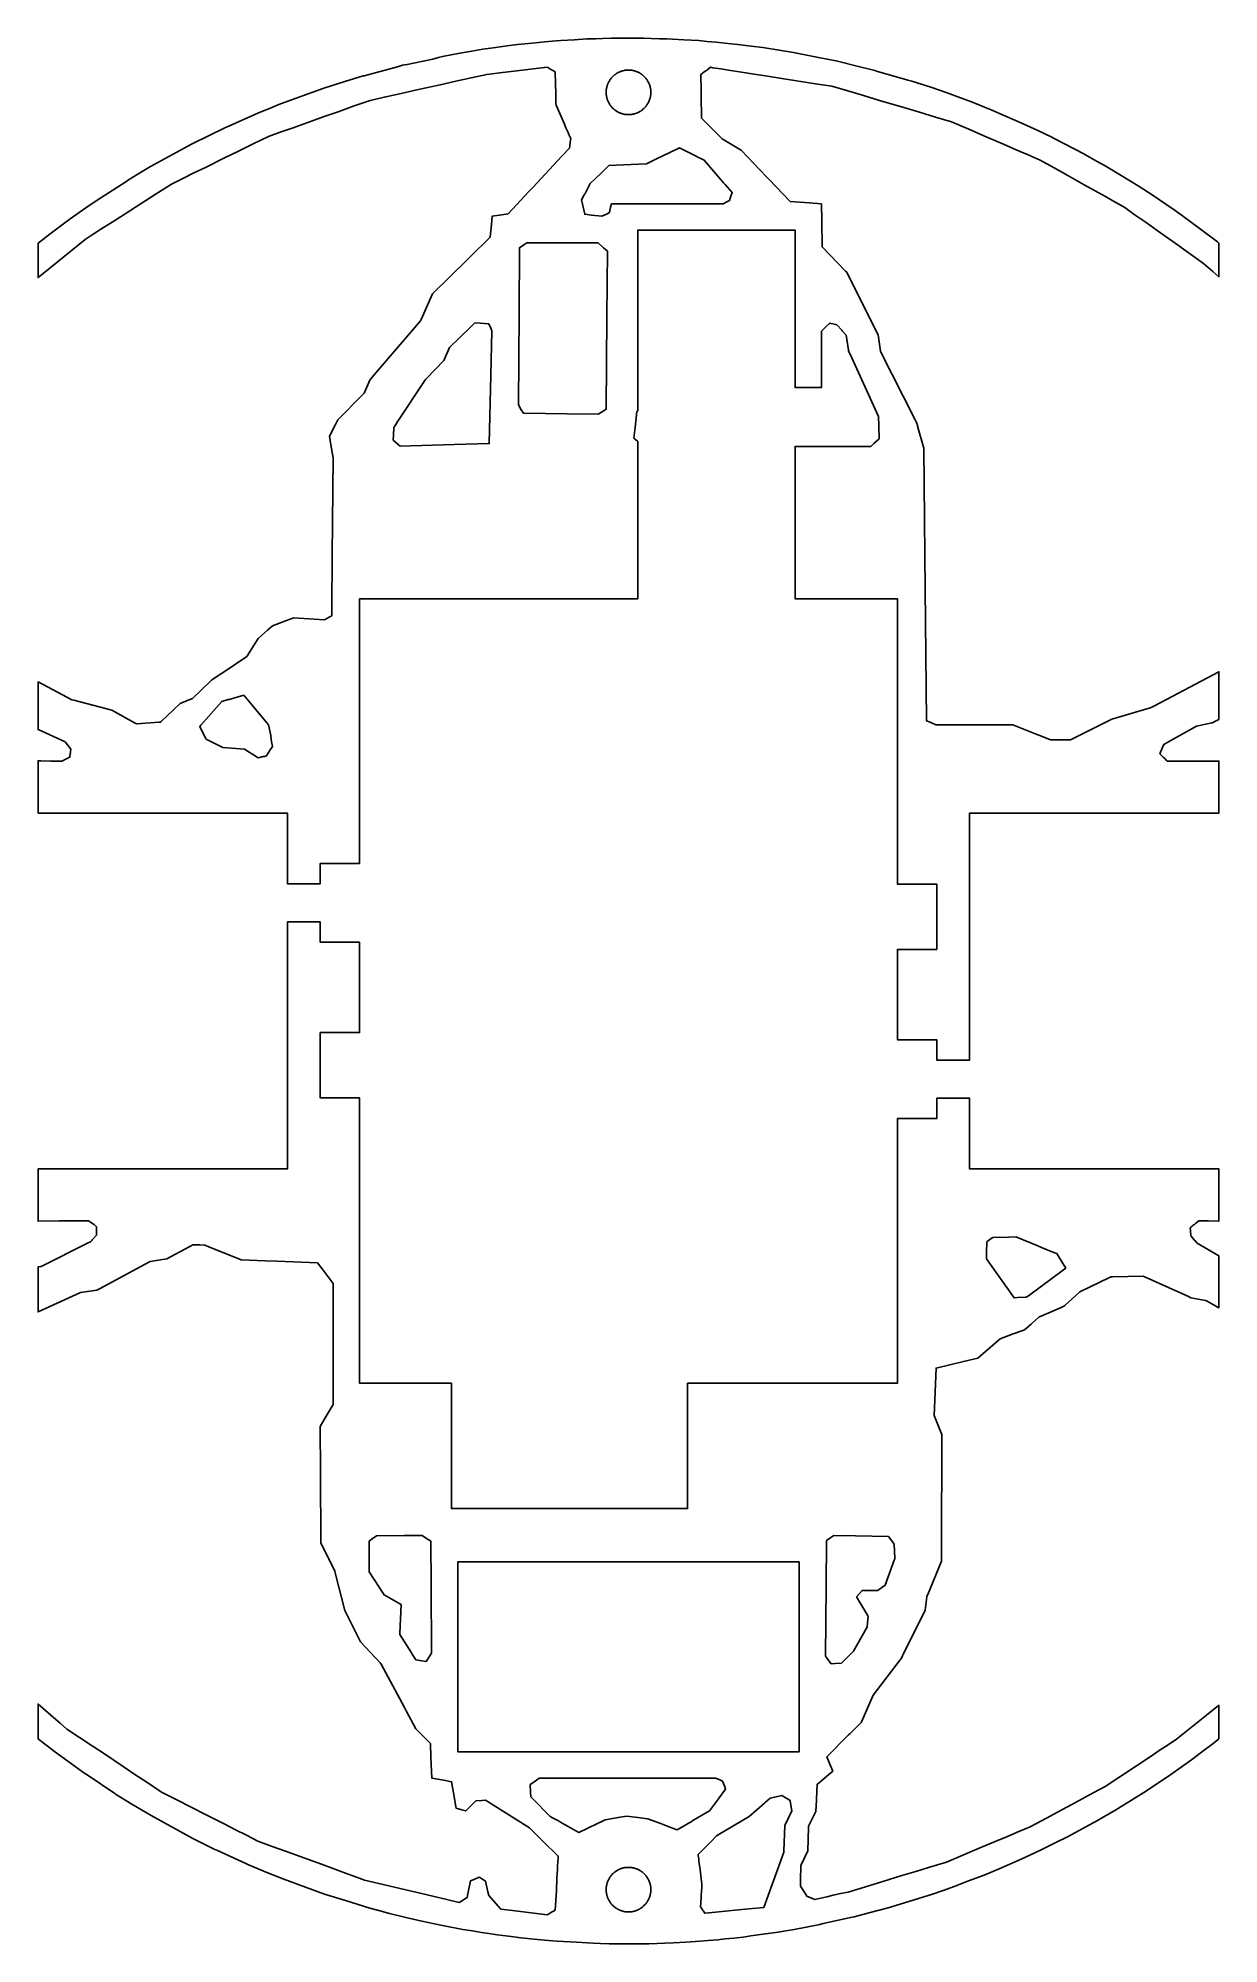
# Model space of a CAD drawing. Header units: millimetres. Extents: x -45 to 45, y -73 to 73.
import ezdxf

# ---------------------------------------------------------------- set-up
doc = ezdxf.new("R2010")
doc.units = ezdxf.units.MM
doc.layers.add('lower', color=7, linetype='Continuous')

msp = doc.modelspace()

# ---------------------------------------------------------------- linework, layer by layer
at = {"layer": 'lower'}
for points in [[(-44.07, 57.71), (-42.55, 58.87), (-41.37, 59.69), (-40.35, 60.39), (-40.22, 60.47), (-38.31, 61.69), (-38.1, 61.84), (-37.2, 62.38), (-36.43, 62.84), (-34.76, 63.75), (-33.32, 64.54), (-31.96, 65.21), (-30.78, 65.79), (-30.65, 65.84), (-28.47, 66.81), (-28.2, 66.94), (-27.37, 67.28), (-26.64, 67.57), (-25.05, 68.15), (-23.23, 68.82), (-21.63, 69.32), (-20.23, 69.76), (-20.16, 69.77), (-17.61, 70.45), (-17.22, 70.56), (-17.07, 70.59), (-16.86, 70.61), (-14.92, 71.04), (-14.49, 71.16), (-14.17, 71.24), (-13.38, 71.39), (-12.7, 71.52), (-11.95, 71.64), (-11.1, 71.78), (-10.49, 71.87), (-9.79, 71.97), (-9.08, 72.06), (-8.47, 72.14), (-7.35, 72.25), (-6.37, 72.36), (-5.81, 72.4), (-5.17, 72.45), (-4.11, 72.51), (-3.18, 72.57), (-2.52, 72.59), (-1.95, 72.61), (-1.3, 72.62), (-0.74, 72.63), (-0.08, 72.63), (0.49, 72.63), (1.15, 72.62), (1.72, 72.61), (2.36, 72.59), (2.91, 72.58), (4.23, 72.5), (5.37, 72.44), (5.98, 72.38), (6.69, 72.33), (7.57, 72.23), (8.34, 72.15), (9.36, 72.02), (10.25, 71.91), (11.49, 71.71), (12.57, 71.54), (14.36, 71.18), (15.92, 70.87), (17.44, 70.49), (18.77, 70.17), (18.9, 70.12), (21.29, 69.43), (21.6, 69.35), (22.41, 69.09), (23.11, 68.86), (24.28, 68.45), (25.3, 68.08), (25.95, 67.84), (26.52, 67.62), (27.13, 67.38), (27.65, 67.16), (28.68, 66.72), (29.86, 66.21), (31.14, 65.61), (32.26, 65.08), (32.39, 65), (33.93, 64.21), (34.08, 64.15), (34.6, 63.86), (35.2, 63.53), (35.72, 63.24), (36.32, 62.9), (37.68, 62.08), (38.86, 61.37), (39.98, 60.63), (40.96, 59.98), (41.59, 59.55), (42.13, 59.17), (43.6, 58.06), (44.89, 57.1), (45, 57.01), (45, 54.44), (44.54, 54.84), (43.83, 55.46), (42.65, 56.3), (41.48, 57.13), (40.3, 57.96), (39.45, 58.57), (38.63, 59.14), (37.82, 59.72), (36.91, 60.23), (36.35, 60.55), (35.79, 60.86), (34.74, 61.46), (33.49, 62.16), (32.44, 62.75), (31.39, 63.34), (30.47, 63.73), (29.56, 64.13), (28.59, 64.55), (27.27, 65.12), (25.95, 65.69), (24.63, 66.26), (23.4, 66.62), (22.19, 66.98), (20.98, 67.34), (19.14, 67.89), (17.92, 68.25), (16.71, 68.61), (15.49, 68.97), (14.25, 69.16), (11.7, 69.56), (10.6, 69.73), (9.58, 69.89), (8.61, 70.05), (7.63, 70.2), (7.04, 70.29), (6.44, 70.38), (6.26, 70.41), (6.04, 70.25), (5.9, 70.15), (5.78, 70.06), (5.65, 69.97), (5.58, 69.92), (5.51, 69.87), (5.53, 68.6), (5.54, 68.43), (5.54, 68.26), (5.54, 68.09), (5.55, 67.93), (5.55, 67.77), (5.55, 67.62), (5.55, 67.46), (5.56, 67.31), (5.56, 67.17), (5.56, 67.02), (5.57, 66.88), (5.57, 66.73), (5.57, 66.64), (5.57, 66.54), (6.64, 65.46), (6.68, 65.42), (7.04, 65.06), (7.14, 64.96), (8.53, 64.12), (8.6, 64.08), (10.52, 62.07), (10.7, 61.89), (12.33, 60.17), (13.77, 60.07), (14.7, 60), (14.73, 58.71), (14.77, 56.72), (16.54, 54.87), (16.64, 54.78), (16.66, 54.75), (18.91, 50.25), (19.02, 50.02), (19.22, 48.76), (19.23, 48.7), (21.83, 43.6), (21.96, 43.34), (22.02, 43.14), (22.04, 43.05), (22.51, 41.38), (22.59, 33.21), (22.71, 20.6), (22.99, 20.48), (23.43, 20.3), (27.41, 20.29), (27.69, 20.29), (29.3, 20.29), (31.2, 19.53), (31.34, 19.47), (32.16, 19.15), (32.76, 19.15), (33.69, 19.15), (34.25, 19.43), (34.4, 19.5), (36.83, 20.71), (39.69, 21.56), (39.84, 21.61), (40.09, 21.74), (45, 24.33), (45, 20.7), (44.6, 20.5), (44.51, 20.45), (44.45, 20.44), (43.3, 20.19), (41.28, 19.06), (41.16, 18.99), (40.8, 18.79), (40.68, 18.51), (40.5, 18.08), (40.53, 18.04), (40.54, 18.04), (40.55, 18.02), (40.58, 18), (40.62, 17.96), (40.68, 17.9), (40.76, 17.82), (40.87, 17.71), (41.06, 17.52), (43.29, 17.53), (45, 17.53), (45, 13.56), (37.3, 13.56), (26, 13.56), (26, 12.49), (26, 12.45), (26, 12.41), (26, 10.87), (26, 10.79), (26, 10.71), (26, 10.62), (26, 9.7), (26, 9.61), (26, 9.51), (26, 8.93), (26, 8.84), (26, 8.74), (26, 8.63), (26, 8.26), (26, 8.17), (26, 8.07), (26, 7.96), (26, 7.72), (26, 7.63), (26, 7.53), (26, 7.36), (26, 7.27), (26, 7.18), (26, 7.08), (26, 6.97), (26, 6.88), (26, 6.79), (26, 6.7), (26, 6.63), (26, 6.54), (26, 6.45), (26, 6.4), (26, 6.32), (26, 6.23), (26, 6.14), (26, 6.11), (26, 6.03), (26, 5.95), (26, 5.92), (26, 5.84), (26, 5.76), (26, 5.68), (26, 5.65), (26, 5.58), (26, 5.5), (26, 5.42), (26, 5.35), (26, 5.28), (26, 5.21), (26, 5.14), (26, 5.08), (26, 5.01), (26, 4.96), (26, 4.9), (26, 4.85), (26, 4.81), (26, 4.77), (26, 3.58), (26, -2.27), (26, -2.77), (26, -2.95), (26, -3.53), (26, -3.67), (26, -4.33), (26, -4.4), (26, -5.16), (26, -5.17), (26, -5.27), (25.69, -5.27), (23.5, -5.27), (23.5, -5.13), (23.5, -5.1), (23.5, -4.95), (23.5, -4.87), (23.5, -4.73), (23.5, -4.58), (23.5, -4.46), (23.5, -4.19), (23.5, -4.12), (23.5, -3.72), (23.2, -3.72), (20.5, -3.72), (20.5, -2.35), (20.5, -1.93), (20.5, -0.84), (20.5, -0.01), (20.5, 0.64), (20.5, 1.84), (20.5, 2.1), (20.5, 3.17), (22.74, 3.17), (23.5, 3.17), (23.5, 3.23), (23.5, 3.24), (23.5, 3.47), (23.5, 3.49), (23.5, 3.68), (23.5, 3.71), (23.5, 3.87), (23.5, 3.91), (23.5, 4.04), (23.5, 4.14), (23.5, 4.19), (23.5, 4.25), (23.5, 4.34), (23.5, 4.41), (23.5, 4.47), (23.5, 4.54), (23.5, 4.6), (23.5, 4.65), (23.5, 4.72), (23.5, 4.76), (23.5, 4.83), (23.5, 4.9), (23.5, 4.94), (23.5, 5.01), (23.5, 5.04), (23.5, 5.07), (23.5, 5.14), (23.5, 5.21), (23.5, 5.24), (23.5, 5.31), (23.5, 5.34), (23.5, 5.41), (23.5, 5.43), (23.5, 5.5), (23.5, 5.52), (23.5, 5.59), (23.5, 5.61), (23.5, 5.69), (23.5, 5.71), (23.5, 5.78), (23.5, 5.8), (23.5, 5.87), (23.5, 5.89), (23.5, 5.96), (23.5, 5.98), (23.5, 6.05), (23.5, 6.08), (23.5, 6.11), (23.5, 6.18), (23.5, 6.25), (23.5, 6.28), (23.5, 6.35), (23.5, 6.38), (23.5, 6.45), (23.5, 6.49), (23.5, 6.56), (23.5, 6.6), (23.5, 6.67), (23.5, 6.72), (23.5, 6.78), (23.5, 6.85), (23.5, 6.91), (23.5, 6.98), (23.5, 7.04), (23.5, 7.13), (23.5, 7.18), (23.5, 7.28), (23.5, 7.33), (23.5, 7.45), (23.5, 7.49), (23.5, 7.64), (23.5, 7.67), (23.5, 7.85), (23.5, 7.87), (23.5, 8.09), (23.5, 8.09), (23.5, 8.15), (21.26, 8.15), (20.5, 8.15), (20.5, 8.6), (20.5, 9.18), (20.5, 9.75), (20.5, 10.29), (20.5, 10.82), (20.5, 11.32), (20.5, 11.8), (20.5, 12.26), (20.5, 29.89), (20.5, 29.9), (20.26, 29.9), (12.7, 29.9), (12.7, 39.21), (12.7, 39.56), (12.7, 41.51), (12.87, 41.51), (18.46, 41.51), (18.71, 41.74), (19.1, 42.09), (19.08, 43.02), (19.08, 43.1), (19.06, 43.78), (16.89, 48.54), (16.78, 48.78), (16.77, 48.84), (16.58, 50), (16.28, 50.33), (16.25, 50.36), (15.88, 50.77), (15.67, 50.83), (15.34, 50.91), (15.09, 50.67), (14.72, 50.3), (14.71, 47.69), (14.7, 46), (12.76, 45.99), (12.7, 45.99), (12.7, 47.94), (12.7, 48.3), (12.7, 58), (5.42, 58), (0.7, 58), (0.7, 48.3), (0.7, 47.89), (0.7, 44.22), (0.7, 44.22), (0.63, 44.17), (0.5, 42.95), (0.41, 42.15), (0.69, 41.9), (0.7, 41.89), (0.7, 39.57), (0.7, 39.21), (0.7, 29.9), (0.06, 29.9), (-20.5, 29.9), (-20.5, 29.89), (-20.5, 10.37), (-20.5, 9.78), (-20.5, 9.72), (-23.2, 9.72), (-23.5, 9.72), (-23.5, 9.32), (-23.5, 9.25), (-23.5, 8.98), (-23.5, 8.86), (-23.5, 8.71), (-23.5, 8.57), (-23.5, 8.49), (-23.5, 8.34), (-23.5, 8.31), (-23.5, 8.17), (-25.69, 8.17), (-26, 8.17), (-26, 8.32), (-26, 8.47), (-26, 8.62), (-26, 8.75), (-26, 8.97), (-26, 9.13), (-26, 9.28), (-26, 9.42), (-26, 10.02), (-26, 10.18), (-26, 10.33), (-26, 10.46), (-26, 11.97), (-26, 12.07), (-26, 12.16), (-26, 12.23), (-26, 13.56), (-37.3, 13.56), (-45, 13.56), (-45, 17.55), (-44.8, 17.55), (-44.02, 17.53), (-43.18, 17.51), (-42.98, 17.62), (-42.91, 17.66), (-42.84, 17.7), (-42.74, 17.75), (-42.65, 17.8), (-42.58, 17.83), (-42.55, 18.1), (-42.54, 18.17), (-42.54, 18.21), (-42.53, 18.23), (-42.51, 18.43), (-42.95, 18.98), (-42.97, 19), (-42.98, 19.01), (-45, 19.93), (-45, 23.56), (-42.43, 22.2), (-42.28, 22.16), (-39.37, 21.41), (-37.6, 20.42), (-37.51, 20.37), (-35.78, 20.48), (-35.69, 20.49), (-35.62, 20.55), (-34.18, 21.91), (-33.31, 22.26), (-33.26, 22.28), (-31.83, 23.64), (-31.76, 23.71), (-31.03, 24.2), (-30.9, 24.28), (-29.1, 25.5), (-28.53, 26.39), (-28.23, 26.86), (-27.51, 27.5), (-27.13, 27.83), (-26.06, 28.23), (-25.5, 28.45), (-23.97, 28.34), (-23.16, 28.28), (-22.81, 28.49), (-22.62, 28.6), (-22.62, 29.09), (-22.58, 33.24), (-22.51, 40.63), (-22.68, 41.64), (-22.79, 42.3), (-22.33, 43.18), (-22.3, 43.24), (-22.15, 43.53), (-20.25, 45.47), (-20.15, 45.56), (-20.13, 45.61), (-19.72, 46.56), (-19.54, 46.78), (-15.85, 51.09), (-15.81, 51.19), (-14.93, 53.15), (-12.3, 55.74), (-12.09, 55.94), (-10.54, 57.47), (-10.45, 58.43), (-10.4, 59.05), (-9.66, 59.16), (-9.18, 59.23), (-7.59, 60.93), (-7.27, 61.28), (-5.1, 63.6), (-5.08, 63.63), (-4.5, 64.25), (-4.47, 64.39), (-4.46, 64.48), (-4.41, 64.85), (-4.39, 64.95), (-4.43, 65.04), (-4.47, 65.13), (-4.54, 65.29), (-4.61, 65.44), (-4.68, 65.6), (-4.75, 65.75), (-4.82, 65.91), (-4.89, 66.07), (-4.96, 66.24), (-5.52, 67.52), (-5.53, 67.65), (-5.53, 67.78), (-5.53, 67.91), (-5.54, 68.04), (-5.54, 68.17), (-5.54, 68.3), (-5.55, 68.43), (-5.55, 68.57), (-5.55, 68.71), (-5.56, 68.85), (-5.56, 69), (-5.56, 69.14), (-5.58, 70.06), (-5.72, 70.14), (-5.87, 70.22), (-6.01, 70.31), (-6.2, 70.41), (-6.4, 70.39), (-7.46, 70.26), (-8.52, 70.13), (-9.61, 70), (-10.8, 69.86), (-11.99, 69.6), (-13.17, 69.34), (-14.35, 69.07), (-16.14, 68.68), (-17.32, 68.42), (-18.5, 68.16), (-19.69, 67.89), (-20.92, 67.46), (-22.14, 67.02), (-23.2, 66.65), (-24.73, 66.11), (-25.64, 65.78), (-26.54, 65.46), (-27.45, 65.14), (-28.62, 64.57), (-29.78, 63.99), (-30.79, 63.5), (-32.24, 62.78), (-33.12, 62.36), (-33.97, 61.93), (-34.84, 61.51), (-36, 60.76), (-37.15, 60.03), (-38.44, 59.2), (-39.35, 58.61), (-40.22, 58.06), (-40.81, 57.68), (-41.41, 57.29), (-42.48, 56.43), (-43.54, 55.56), (-44.73, 54.6), (-45, 54.38), (-45, 57), (-44.07, 57.71)], [(-1.58, 69.14), (-1.59, 69.1), (-1.6, 69.06), (-1.62, 69.02), (-1.63, 68.98), (-1.64, 68.94), (-1.65, 68.9), (-1.66, 68.86), (-1.67, 68.82), (-1.68, 68.77), (-1.68, 68.73), (-1.69, 68.69), (-1.69, 68.65), (-1.7, 68.61), (-1.7, 68.56), (-1.7, 68.52), (-1.7, 68.48), (-1.7, 68.44), (-1.7, 68.4), (-1.69, 68.35), (-1.69, 68.31), (-1.68, 68.27), (-1.68, 68.23), (-1.67, 68.19), (-1.66, 68.14), (-1.65, 68.1), (-1.64, 68.06), (-1.63, 68.02), (-1.62, 67.98), (-1.61, 67.94), (-1.59, 67.9), (-1.58, 67.86), (-1.56, 67.82), (-1.54, 67.78), (-1.52, 67.75), (-1.5, 67.71), (-1.48, 67.67), (-1.46, 67.63), (-1.44, 67.6), (-1.42, 67.56), (-1.4, 67.53), (-1.37, 67.49), (-1.35, 67.46), (-1.32, 67.43), (-1.29, 67.4), (-1.26, 67.36), (-1.24, 67.33), (-1.21, 67.3), (-1.18, 67.27), (-1.14, 67.24), (-1.11, 67.22), (-1.08, 67.19), (-1.05, 67.16), (-1.01, 67.14), (-0.98, 67.11), (-0.95, 67.09), (-0.91, 67.06), (-0.87, 67.04), (-0.84, 67.02), (-0.8, 67), (-0.76, 66.98), (-0.73, 66.96), (-0.69, 66.95), (-0.65, 66.93), (-0.61, 66.91), (-0.57, 66.9), (-0.53, 66.88), (-0.49, 66.87), (-0.45, 66.86), (-0.41, 66.85), (-0.37, 66.84), (-0.32, 66.83), (-0.28, 66.82), (-0.24, 66.82), (-0.2, 66.81), (-0.16, 66.81), (-0.12, 66.8), (-0.07, 66.8), (-0.03, 66.8), (0.01, 66.8), (0.05, 66.8), (0.1, 66.8), (0.14, 66.81), (0.18, 66.81), (0.22, 66.81), (0.26, 66.82), (0.3, 66.83), (0.35, 66.84), (0.39, 66.84), (0.43, 66.86), (0.47, 66.87), (0.51, 66.88), (0.55, 66.89), (0.59, 66.91), (0.63, 66.92), (0.67, 66.94), (0.71, 66.95), (0.74, 66.97), (0.78, 66.99), (0.82, 67.01), (0.86, 67.03), (0.89, 67.05), (0.93, 67.08), (0.96, 67.1), (1, 67.12), (1.03, 67.15), (1.06, 67.17), (1.1, 67.2), (1.13, 67.23), (1.16, 67.26), (1.19, 67.29), (1.22, 67.32), (1.25, 67.35), (1.28, 67.38), (1.31, 67.41), (1.33, 67.44), (1.36, 67.48), (1.38, 67.51), (1.41, 67.55), (1.43, 67.58), (1.45, 67.62), (1.47, 67.65), (1.49, 67.69), (1.51, 67.73), (1.53, 67.76), (1.55, 67.8), (1.57, 67.84), (1.58, 67.88), (1.6, 67.92), (1.61, 67.96), (1.63, 68), (1.64, 68.04), (1.65, 68.08), (1.66, 68.12), (1.67, 68.16), (1.67, 68.21), (1.68, 68.25), (1.69, 68.29), (1.69, 68.33), (1.69, 68.37), (1.7, 68.42), (1.7, 68.46), (1.7, 68.5), (1.7, 68.54), (1.7, 68.58), (1.7, 68.62), (1.69, 68.67), (1.69, 68.71), (1.68, 68.75), (1.68, 68.79), (1.67, 68.83), (1.66, 68.87), (1.65, 68.91), (1.64, 68.95), (1.63, 68.99), (1.62, 69.03), (1.6, 69.07), (1.59, 69.11), (1.57, 69.15), (1.56, 69.18), (1.54, 69.22), (1.52, 69.26), (1.5, 69.3), (1.48, 69.33), (1.46, 69.37), (1.44, 69.4), (1.42, 69.44), (1.39, 69.47), (1.37, 69.51), (1.34, 69.54), (1.32, 69.57), (1.29, 69.61), (1.26, 69.64), (1.25, 69.65), (1.23, 69.67), (1.2, 69.7), (1.18, 69.73), (1.15, 69.75), (1.12, 69.78), (1.09, 69.81), (1.06, 69.83), (1.04, 69.84), (1.01, 69.87), (0.99, 69.88), (0.97, 69.9), (0.93, 69.92), (0.91, 69.93), (0.88, 69.96), (0.86, 69.97), (0.83, 69.98), (0.8, 70), (0.77, 70.01), (0.75, 70.03), (0.71, 70.04), (0.69, 70.05), (0.65, 70.07), (0.62, 70.08), (0.6, 70.09), (0.56, 70.1), (0.53, 70.11), (0.51, 70.12), (0.47, 70.13), (0.44, 70.14), (0.4, 70.15), (0.37, 70.16), (0.34, 70.16), (0.3, 70.17), (0.28, 70.18), (0.23, 70.18), (0.21, 70.19), (0.18, 70.19), (0.14, 70.19), (0.11, 70.2), (0.06, 70.2), (0.03, 70.2), (-0.01, 70.2), (-0.04, 70.2), (-0.06, 70.2), (-0.1, 70.2), (-0.12, 70.2), (-0.15, 70.19), (-0.19, 70.19), (-0.22, 70.19), (-0.25, 70.18), (-0.29, 70.18), (-0.32, 70.17), (-0.36, 70.16), (-0.39, 70.15), (-0.43, 70.14), (-0.46, 70.14), (-0.49, 70.13), (-0.53, 70.11), (-0.56, 70.1), (-0.6, 70.09), (-0.63, 70.08), (-0.67, 70.06), (-0.7, 70.05), (-0.74, 70.03), (-0.77, 70.01), (-0.81, 70), (-0.84, 69.98), (-0.87, 69.96), (-0.91, 69.94), (-0.94, 69.92), (-0.97, 69.89), (-1, 69.87), (-1.03, 69.85), (-1.06, 69.83), (-1.09, 69.81), (-1.12, 69.78), (-1.14, 69.76), (-1.17, 69.73), (-1.2, 69.7), (-1.23, 69.67), (-1.26, 69.64), (-1.29, 69.61), (-1.32, 69.57), (-1.34, 69.54), (-1.37, 69.51), (-1.39, 69.47), (-1.42, 69.44), (-1.44, 69.4), (-1.46, 69.37), (-1.48, 69.33), (-1.5, 69.29), (-1.52, 69.25), (-1.54, 69.22), (-1.56, 69.18), (-1.58, 69.14)], [(-2.95, 61.52), (-2.98, 61.46), (-3.34, 60.75), (-3.37, 60.69), (-3.57, 60.31), (-3.47, 59.88), (-3.33, 59.21), (-2.81, 59.15), (-2.02, 59.06), (-1.68, 59.22), (-1.46, 59.33), (-1.36, 59.74), (-1.3, 60), (2.05, 60.01), (7.21, 60.01), (7.5, 60.16), (7.69, 60.26), (7.77, 60.5), (7.89, 60.86), (7.36, 61.48), (7.25, 61.6), (5.77, 63.32), (5.67, 63.37), (5.24, 63.59), (5.17, 63.63), (3.9, 64.27), (3.15, 63.91), (2.14, 63.43), (1.77, 63.25), (1.36, 63.06), (-0.38, 62.98), (-1.5, 62.92), (-2.07, 62.37), (-2.95, 61.52)], [(-7.98, 56.88), (-8.31, 56.66), (-8.34, 51.71), (-8.39, 44.68), (-8.17, 44.3), (-8.01, 44.04), (-4.67, 43.99), (-2.32, 43.96), (-2.06, 44.12), (-1.69, 44.34), (-1.64, 51.42), (-1.61, 56.4), (-1.91, 56.66), (-2.32, 57.04), (-4.56, 57.04), (-7.75, 57.04), (-7.98, 56.88)], [(-11.3, 50.9), (-11.72, 50.92), (-11.95, 50.69), (-12.05, 50.6), (-13.64, 49.05), (-14.05, 48.1), (-14.07, 48.05), (-15.4, 46.68), (-15.47, 46.62), (-17.63, 43.36), (-17.74, 43.18), (-17.89, 42.95), (-17.92, 42.37), (-17.94, 41.99), (-17.73, 41.81), (-17.4, 41.52), (-13.28, 41.65), (-10.61, 41.72), (-10.49, 46.94), (-10.41, 50.32), (-10.5, 50.53), (-10.65, 50.86), (-11.3, 50.9)], [(-29.27, 18.43), (-28.91, 18.21), (-28.87, 18.18), (-28.82, 18.15), (-28.75, 18.11), (-28.67, 18.06), (-28.22, 17.78), (-27.96, 17.84), (-27.89, 17.85), (-27.82, 17.87), (-27.75, 17.88), (-27.68, 17.9), (-27.62, 17.91), (-27.39, 18.26), (-27.36, 18.3), (-27.14, 18.64), (-27.2, 19.02), (-27.3, 19.59), (-27.43, 20.3), (-28.68, 21.78), (-29.33, 22.56), (-30.43, 22.23), (-30.51, 22.21), (-30.99, 22.07), (-32.59, 20.25), (-32.67, 20.16), (-32.24, 19.27), (-32.22, 19.22), (-32.19, 19.21), (-32.13, 19.18), (-30.91, 18.57), (-30.27, 18.52), (-29.27, 18.43)], [(44.69, -57.25), (44.57, -57.35), (43.68, -58.02), (42.91, -58.61), (41.94, -59.3), (41.09, -59.89), (40.35, -60.39), (39.49, -60.96), (38.34, -61.68), (37.34, -62.3), (37.19, -62.38), (35.56, -63.32), (35.41, -63.42), (34.36, -63.98), (33.45, -64.47), (32.52, -64.94), (31.45, -65.47), (30.64, -65.85), (29.94, -66.18), (28.42, -66.83), (27.11, -67.39), (25.92, -67.84), (24.89, -68.24), (23.98, -68.56), (23.18, -68.84), (21.37, -69.4), (19.8, -69.88), (18.42, -70.25), (17.21, -70.57), (17.05, -70.59), (14.83, -71.09), (14.59, -71.16), (13.55, -71.35), (12.64, -71.53), (11.99, -71.64), (11.42, -71.73), (10.45, -71.87), (9.33, -72.03), (8.73, -72.11), (8.04, -72.19), (7.38, -72.26), (6.8, -72.32), (6.07, -72.38), (5.44, -72.43), (4.37, -72.5), (3.44, -72.55), (2.77, -72.58), (2.19, -72.6), (1.55, -72.62), (1, -72.63), (0.35, -72.63), (-0.22, -72.63), (-0.8, -72.63), (-1.48, -72.62), (-2.13, -72.6), (-2.7, -72.58), (-3.97, -72.51), (-5.44, -72.43), (-6.09, -72.38), (-6.65, -72.33), (-7.47, -72.25), (-8.18, -72.17), (-9.15, -72.05), (-10, -71.94), (-10.65, -71.85), (-11.21, -71.76), (-11.88, -71.65), (-12.64, -71.53), (-14.3, -71.2), (-15.74, -70.91), (-17.07, -70.59), (-18.22, -70.31), (-19.02, -70.1), (-19.72, -69.91), (-21.57, -69.33), (-23.18, -68.84), (-24.62, -68.31), (-26.28, -67.71), (-27.56, -67.19), (-29.02, -66.58), (-29.16, -66.51), (-31.33, -65.52), (-31.59, -65.41), (-32.34, -65.03), (-33.21, -64.6), (-34.91, -63.67), (-36.39, -62.86), (-37.85, -61.98), (-39.11, -61.21), (-39.16, -61.16), (-41.26, -59.76), (-41.59, -59.55), (-41.72, -59.45), (-43.75, -57.97), (-43.98, -57.8), (-44.73, -57.22), (-45, -57.01), (-45, -54.36), (-44.65, -54.67), (-43.83, -55.37), (-43.32, -55.81), (-42.81, -56.26), (-41.84, -56.9), (-40.88, -57.54), (-39.95, -58.16), (-38.52, -59.12), (-37.62, -59.72), (-36.72, -60.32), (-36.16, -60.69), (-35.6, -61.07), (-34.43, -61.66), (-33.28, -62.25), (-32.28, -62.75), (-30.83, -63.49), (-29.96, -63.93), (-29.11, -64.36), (-28.25, -64.8), (-27.15, -65.2), (-26.07, -65.59), (-25.02, -65.98), (-23.4, -66.57), (-22.38, -66.94), (-21.36, -67.31), (-20.74, -67.54), (-20.11, -67.77), (-18.7, -68.11), (-17.29, -68.44), (-15.88, -68.78), (-14.8, -69.03), (-13.85, -69.26), (-12.9, -69.49), (-12.78, -69.41), (-12.3, -69.1), (-12.24, -68.81), (-12.04, -67.82), (-11.84, -67.74), (-11.61, -67.65), (-11.38, -67.56), (-11.06, -67.76), (-10.91, -67.85), (-10.71, -68.66), (-10.64, -68.95), (-9.9, -69.79), (-9.72, -69.99), (-8.84, -70.1), (-8.02, -70.19), (-7.21, -70.29), (-6.39, -70.39), (-6.2, -70.41), (-6.01, -70.31), (-5.87, -70.22), (-5.72, -70.14), (-5.58, -70.06), (-5.5, -68.58), (-5.49, -68.39), (-5.48, -68.2), (-5.47, -68.02), (-5.47, -67.85), (-5.46, -67.68), (-5.45, -67.52), (-5.44, -67.36), (-5.43, -67.2), (-5.42, -67.05), (-5.41, -66.89), (-5.41, -66.75), (-5.4, -66.6), (-5.39, -66.45), (-5.38, -66.31), (-5.37, -66.16), (-5.37, -66.06), (-5.36, -65.95), (-6.5, -64.82), (-6.55, -64.77), (-7.39, -63.93), (-7.54, -63.78), (-10.41, -61.99), (-10.57, -61.89), (-10.9, -61.69), (-11.19, -61.7), (-11.63, -61.72), (-11.99, -62.08), (-12.29, -62.39), (-12.4, -62.5), (-12.7, -62.41), (-13.13, -62.29), (-13.15, -62.19), (-13.29, -61.39), (-13.49, -60.27), (-14.08, -60.16), (-15, -60), (-15.06, -58.4), (-15.1, -57.37), (-15.53, -56.93), (-16.2, -56.25), (-16.94, -54.86), (-17.07, -54.62), (-18.84, -51.31), (-18.92, -51.22), (-20.43, -49.62), (-21.57, -47.33), (-21.63, -47.22), (-22.35, -44.36), (-22.38, -44.22), (-22.85, -43.29), (-22.9, -43.19), (-23.45, -42.1), (-23.48, -36.7), (-23.5, -33.2), (-23.11, -32.54), (-22.51, -31.52), (-22.51, -29.2), (-22.51, -26.69), (-22.51, -25.24), (-22.51, -23.84), (-22.51, -22.29), (-23.34, -21.19), (-23.71, -20.72), (-26.81, -20.59), (-27.7, -20.56), (-29.53, -20.49), (-29.83, -20.37), (-31.94, -19.52), (-32.03, -19.48), (-32.32, -19.37), (-32.67, -19.36), (-33.21, -19.34), (-33.38, -19.44), (-33.48, -19.49), (-35.18, -20.42), (-36.45, -20.63), (-36.51, -20.64), (-40.33, -22.7), (-40.53, -22.8), (-41.77, -22.99), (-41.83, -23), (-45, -24.46), (-45, -21.03), (-44.83, -21.01), (-44.77, -21), (-41.18, -19.2), (-41, -19.11), (-40.91, -19.01), (-40.89, -18.98), (-40.56, -18.6), (-40.55, -18.31), (-40.55, -18.28), (-40.55, -17.96), (-40.58, -17.94), (-40.62, -17.91), (-40.67, -17.86), (-40.74, -17.81), (-40.83, -17.75), (-40.94, -17.67), (-41.15, -17.51), (-42.28, -17.52), (-43.39, -17.53), (-45, -17.55), (-45, -13.56), (-34.54, -13.56), (-26, -13.56), (-26, -12.01), (-26, -11.96), (-26, -11.91), (-26, -11.85), (-26, -10.53), (-26, -10.45), (-26, -10.36), (-26, -9.55), (-26, -9.46), (-26, -9.36), (-26, -9.26), (-26, -8.75), (-26, -8.65), (-26, -8.55), (-26, -8.21), (-26, -8.12), (-26, -8.02), (-26, -7.91), (-26, -7.69), (-26, -7.6), (-26, -7.5), (-26, -7.4), (-26, -7.25), (-26, -7.16), (-26, -7.06), (-26, -6.96), (-26, -6.87), (-26, -6.78), (-26, -6.69), (-26, -6.62), (-26, -6.53), (-26, -6.45), (-26, -6.4), (-26, -6.31), (-26, -6.23), (-26, -6.14), (-26, -6.11), (-26, -6.03), (-26, -5.94), (-26, -5.92), (-26, -5.84), (-26, -5.76), (-26, -5.68), (-26, -5.65), (-26, -5.58), (-26, -5.5), (-26, -5.42), (-26, -5.35), (-26, -5.28), (-26, -5.21), (-26, -5.14), (-26, -5.08), (-26, -5.01), (-26, -4.96), (-26, -4.9), (-26, -4.85), (-26, -4.81), (-26, -4.77), (-26, -3.58), (-26, 2.27), (-26, 2.77), (-26, 2.95), (-26, 3.53), (-26, 3.67), (-26, 4.33), (-26, 4.4), (-26, 5.16), (-26, 5.17), (-26, 5.27), (-25.69, 5.27), (-23.5, 5.27), (-23.5, 5.1), (-23.5, 5.05), (-23.5, 4.87), (-23.5, 4.74), (-23.5, 4.58), (-23.5, 4.3), (-23.5, 4.19), (-23.5, 3.72), (-20.8, 3.72), (-20.5, 3.72), (-20.5, 2.35), (-20.5, 1.93), (-20.5, 0.84), (-20.5, 0.01), (-20.5, -0.64), (-20.5, -1.84), (-20.5, -2.1), (-20.5, -3.17), (-21.26, -3.17), (-23.5, -3.17), (-23.5, -3.23), (-23.5, -3.23), (-23.5, -3.45), (-23.5, -3.47), (-23.5, -3.65), (-23.5, -3.68), (-23.5, -3.83), (-23.5, -3.87), (-23.5, -3.99), (-23.5, -4.04), (-23.5, -4.14), (-23.5, -4.19), (-23.5, -4.28), (-23.5, -4.34), (-23.5, -4.41), (-23.5, -4.47), (-23.5, -4.54), (-23.5, -4.6), (-23.5, -4.65), (-23.5, -4.72), (-23.5, -4.76), (-23.5, -4.83), (-23.5, -4.87), (-23.5, -4.94), (-23.5, -4.97), (-23.5, -5.04), (-23.5, -5.07), (-23.5, -5.14), (-23.5, -5.17), (-23.5, -5.24), (-23.5, -5.27), (-23.5, -5.34), (-23.5, -5.36), (-23.5, -5.43), (-23.5, -5.45), (-23.5, -5.52), (-23.5, -5.54), (-23.5, -5.61), (-23.5, -5.63), (-23.5, -5.71), (-23.5, -5.78), (-23.5, -5.8), (-23.5, -5.82), (-23.5, -5.89), (-23.5, -5.91), (-23.5, -5.98), (-23.5, -6.01), (-23.5, -6.08), (-23.5, -6.15), (-23.5, -6.18), (-23.5, -6.25), (-23.5, -6.28), (-23.5, -6.31), (-23.5, -6.38), (-23.5, -6.42), (-23.5, -6.49), (-23.5, -6.54), (-23.5, -6.6), (-23.5, -6.67), (-23.5, -6.72), (-23.5, -6.78), (-23.5, -6.85), (-23.5, -6.92), (-23.5, -6.98), (-23.5, -7.04), (-23.5, -7.13), (-23.5, -7.23), (-23.5, -7.28), (-23.5, -7.41), (-23.5, -7.45), (-23.5, -7.61), (-23.5, -7.64), (-23.5, -7.83), (-23.5, -7.85), (-23.5, -8.08), (-23.5, -8.09), (-23.5, -8.15), (-22.74, -8.15), (-20.5, -8.15), (-20.5, -8.21), (-20.5, -8.39), (-20.5, -8.55), (-20.5, -8.68), (-20.5, -18.68), (-20.5, -20.07), (-20.5, -25.24), (-20.5, -29.62), (-20.5, -29.81), (-20.5, -29.89), (-20.5, -29.9), (-20.23, -29.9), (-13.5, -29.9), (-13.5, -39.08), (-13.5, -39.45), (3.81, -39.45), (4.5, -39.45), (4.5, -39.08), (4.5, -29.9), (19.88, -29.9), (20.5, -29.9), (20.5, -29.89), (20.5, -26.63), (20.5, -20.13), (20.5, -10.82), (20.5, -10.75), (20.5, -10.66), (20.5, -10.56), (20.5, -10.43), (20.5, -10.29), (20.5, -10.12), (20.5, -9.92), (20.5, -9.72), (20.8, -9.72), (23.5, -9.72), (23.5, -9.25), (23.5, -9.14), (23.5, -8.86), (23.5, -8.7), (23.5, -8.57), (23.5, -8.39), (23.5, -8.34), (23.5, -8.17), (25.69, -8.17), (26, -8.17), (26, -8.31), (26, -8.46), (26, -8.59), (26, -8.74), (26, -8.91), (26, -9.06), (26, -9.2), (26, -9.67), (26, -9.84), (26, -9.99), (26, -10.12), (26, -11.29), (26, -11.42), (26, -11.54), (26, -11.64), (26, -13.56), (34.54, -13.56), (45, -13.56), (45, -17.54), (44.96, -17.54), (44.22, -17.53), (43.46, -17.51), (43.24, -17.7), (43.13, -17.79), (43.04, -17.86), (42.97, -17.92), (42.92, -17.96), (42.88, -17.99), (42.86, -18.01), (42.85, -18.02), (42.84, -18.03), (42.82, -18.05), (42.83, -18.29), (42.85, -18.66), (43.14, -18.99), (43.17, -19.01), (43.35, -19.22), (45, -20.2), (45, -24.14), (44.05, -23.62), (43.99, -23.6), (42.87, -23.38), (42.69, -23.3), (39.22, -21.75), (36.88, -21.78), (36.77, -21.78), (36.65, -21.84), (34.41, -22.94), (33.25, -23.98), (33.19, -24.03), (32.94, -24.14), (31.33, -24.83), (31.3, -24.84), (31.28, -24.86), (30.78, -25.31), (30.7, -25.39), (30.19, -25.84), (29.98, -25.91), (29.33, -26.14), (28.32, -26.51), (27.21, -27.47), (26.62, -27.98), (25.53, -28.25), (23.45, -28.75), (23.43, -29.34), (23.38, -30.59), (23.3, -32.37), (23.66, -33.24), (23.89, -33.8), (23.85, -42.63), (23.85, -43.1), (23.85, -43.47), (22.81, -46), (22.75, -46.13), (22.75, -46.18), (22.61, -47.2), (20.89, -50.67), (20.81, -50.85), (20.7, -50.98), (18.65, -53.68), (17.78, -55.65), (17.73, -55.75), (16.9, -56.59), (16.78, -56.71), (15.12, -58.38), (15.3, -58.8), (15.58, -59.46), (15.11, -59.86), (14.37, -60.48), (14.33, -61.59), (14.32, -61.69), (14.29, -62.54), (13.75, -63.62), (13.72, -63.68), (13.72, -63.77), (13.68, -65.55), (13.16, -66.62), (13.13, -66.67), (13.12, -67.8), (13.12, -67.87), (13.12, -68.23), (13.49, -68.82), (13.59, -68.99), (14.08, -69.2), (14.19, -69.24), (15.12, -69.04), (15.59, -68.93), (16.17, -68.8), (16.75, -68.68), (18.07, -68.28), (19.38, -67.88), (20.84, -67.43), (21.89, -67.12), (22.87, -66.82), (23.54, -66.62), (24.23, -66.41), (25.48, -65.88), (26.73, -65.35), (27.96, -64.83), (28.89, -64.44), (29.75, -64.08), (30.61, -63.72), (31.86, -63.04), (32.69, -62.6), (33.79, -62.01), (34.62, -61.56), (35.48, -61.1), (36.34, -60.63), (37.53, -59.85), (38.71, -59.06), (39.75, -58.37), (40.53, -57.85), (41.14, -57.45), (41.76, -57.04), (42.91, -56.12), (44.06, -55.19), (44.97, -54.47), (45, -54.44), (45, -57), (44.69, -57.25)], [(30.59, -23.16), (33.06, -21.33), (33.33, -21.12), (32.68, -20.07), (32.65, -20.02), (32.48, -19.95), (31.49, -19.55), (31.19, -19.43), (29.52, -18.75), (28.99, -18.76), (27.77, -18.78), (27.64, -18.87), (27.34, -19.1), (27.31, -19.13), (27.3, -19.96), (27.29, -20.41), (28.03, -21.45), (29.39, -23.39), (29.65, -23.37), (30.29, -23.33), (30.37, -23.32), (30.42, -23.28), (30.59, -23.16)], [(-17.38, -46.73), (-17.32, -46.77), (-17.43, -48.94), (-17.43, -49.05), (-16.54, -50.44), (-16.49, -50.54), (-16.21, -50.97), (-15.9, -51.03), (-15.43, -51.12), (-15.26, -50.87), (-15.01, -50.47), (-15.05, -45.29), (-15.07, -41.93), (-15.47, -41.68), (-15.73, -41.51), (-17.1, -41.51), (-19.2, -41.52), (-19.54, -41.77), (-19.76, -41.93), (-19.77, -43.04), (-19.77, -43.15), (-19.77, -44.28), (-18.67, -45.95), (-18.62, -46.03), (-17.38, -46.73)], [(19.99, -41.82), (19.81, -41.59), (17.29, -41.54), (15.65, -41.51), (15.43, -41.66), (15.09, -41.89), (15.06, -45.36), (15.01, -50.71), (15.28, -51.07), (15.45, -51.3), (15.76, -51.27), (16.23, -51.23), (16.49, -50.97), (16.53, -50.92), (17.16, -50.31), (18.15, -48.58), (18.2, -48.49), (18.2, -48.45), (18.26, -47.64), (18.21, -47.57), (17.38, -46.19), (17.4, -46.16), (17.8, -45.69), (18.95, -45.7), (19.01, -45.7), (19.04, -45.68), (19.56, -45.3), (20.26, -43.39), (20.29, -43.29), (20.29, -43.29), (20.29, -43.24), (20.26, -42.17), (19.99, -41.82)], [(13, -43.5), (-3.7, -43.5), (-13, -43.5), (-13, -52.82), (-13, -58), (-3.7, -58), (13, -58), (13, -52.82), (13, -43.5)], [(7.31, -60.59), (7.17, -60.22), (6.97, -60.14), (6.65, -60.01), (1.36, -60.01), (-6.8, -60.01), (-7.22, -60.3), (-7.49, -60.49), (-7.46, -61.06), (-7.44, -61.43), (-7.37, -61.5), (-7.3, -61.57), (-5.99, -62.91), (-5.85, -62.99), (-5.29, -63.29), (-5.24, -63.33), (-3.79, -64.14), (-3.15, -63.83), (-2.3, -63.43), (-2.04, -63.3), (-1.78, -63.18), (-0.78, -63), (-0.14, -62.89), (0.5, -62.97), (1.48, -63.09), (1.95, -63.27), (2.38, -63.43), (3.15, -63.73), (3.72, -63.94), (4.86, -63.27), (4.91, -63.24), (6, -62.6), (6.18, -62.5), (6.86, -61.57), (6.92, -61.49), (7.4, -60.83), (7.31, -60.59)], [(5.32, -65.92), (5.33, -66.02), (5.35, -66.18), (5.37, -66.34), (5.39, -66.49), (5.41, -66.65), (5.43, -66.82), (5.46, -66.98), (5.59, -68.07), (5.59, -68.17), (5.58, -68.27), (5.58, -68.41), (5.57, -68.55), (5.56, -68.69), (5.55, -68.84), (5.54, -68.98), (5.54, -69.13), (5.5, -69.8), (5.57, -69.91), (5.64, -70.03), (5.71, -70.14), (5.81, -70.3), (6.12, -70.27), (7.13, -70.17), (8.14, -70.07), (9.18, -69.97), (10.31, -69.86), (10.97, -68.04), (11.04, -67.83), (11.84, -65.65), (11.84, -65.55), (11.92, -63.6), (11.95, -63.55), (12.46, -62.5), (12.31, -61.75), (12.3, -61.71), (12.29, -61.67), (12.06, -61.54), (11.69, -61.33), (11.15, -61.44), (10.8, -61.52), (10.45, -61.83), (10.37, -61.9), (9.21, -62.93), (6.84, -64.32), (6.72, -64.39), (6.64, -64.47), (6.34, -64.77), (6.29, -64.82), (5.31, -65.81), (5.32, -65.92)], [(-1.54, -69.22), (-1.52, -69.25), (-1.5, -69.29), (-1.48, -69.33), (-1.46, -69.37), (-1.44, -69.4), (-1.42, -69.44), (-1.39, -69.47), (-1.37, -69.51), (-1.34, -69.54), (-1.32, -69.57), (-1.29, -69.61), (-1.26, -69.64), (-1.25, -69.65), (-1.24, -69.67), (-1.21, -69.7), (-1.18, -69.72), (-1.15, -69.75), (-1.12, -69.77), (-1.11, -69.79), (-1.07, -69.82), (-1.05, -69.83), (-1.03, -69.85), (-1, -69.87), (-0.98, -69.89), (-0.95, -69.91), (-0.92, -69.93), (-0.9, -69.94), (-0.87, -69.96), (-0.84, -69.98), (-0.82, -69.99), (-0.78, -70.01), (-0.76, -70.02), (-0.72, -70.04), (-0.7, -70.05), (-0.67, -70.06), (-0.63, -70.08), (-0.61, -70.09), (-0.57, -70.1), (-0.54, -70.11), (-0.51, -70.12), (-0.47, -70.13), (-0.45, -70.14), (-0.41, -70.15), (-0.38, -70.16), (-0.35, -70.16), (-0.31, -70.17), (-0.28, -70.18), (-0.24, -70.18), (-0.21, -70.19), (-0.18, -70.19), (-0.14, -70.19), (-0.11, -70.2), (-0.07, -70.2), (-0.04, -70.2), (-0.01, -70.2), (0.03, -70.2), (0.06, -70.2), (0.11, -70.2), (0.12, -70.2), (0.13, -70.19), (0.18, -70.19), (0.2, -70.19), (0.24, -70.18), (0.28, -70.18), (0.31, -70.17), (0.35, -70.16), (0.38, -70.16), (0.41, -70.15), (0.45, -70.14), (0.48, -70.13), (0.52, -70.12), (0.55, -70.11), (0.59, -70.09), (0.62, -70.08), (0.65, -70.07), (0.68, -70.06), (0.71, -70.04), (0.75, -70.03), (0.77, -70.01), (0.8, -70), (0.84, -69.98), (0.86, -69.97), (0.9, -69.94), (0.92, -69.93), (0.94, -69.91), (0.98, -69.89), (1, -69.87), (1.04, -69.85), (1.06, -69.83), (1.08, -69.81), (1.11, -69.79), (1.13, -69.77), (1.16, -69.74), (1.18, -69.72), (1.2, -69.7), (1.23, -69.67), (1.26, -69.64), (1.29, -69.61), (1.32, -69.57), (1.34, -69.54), (1.37, -69.51), (1.39, -69.47), (1.42, -69.44), (1.44, -69.4), (1.46, -69.37), (1.48, -69.33), (1.5, -69.3), (1.52, -69.26), (1.54, -69.22), (1.56, -69.18), (1.57, -69.15), (1.59, -69.11), (1.6, -69.07), (1.62, -69.03), (1.63, -68.99), (1.64, -68.95), (1.65, -68.91), (1.66, -68.87), (1.67, -68.83), (1.68, -68.79), (1.68, -68.75), (1.69, -68.71), (1.69, -68.67), (1.7, -68.62), (1.7, -68.58), (1.7, -68.54), (1.7, -68.5), (1.7, -68.46), (1.7, -68.42), (1.69, -68.37), (1.69, -68.33), (1.69, -68.29), (1.68, -68.25), (1.67, -68.21), (1.67, -68.16), (1.66, -68.12), (1.65, -68.08), (1.64, -68.04), (1.63, -68), (1.61, -67.96), (1.6, -67.92), (1.58, -67.88), (1.57, -67.84), (1.55, -67.8), (1.53, -67.76), (1.51, -67.73), (1.49, -67.69), (1.47, -67.65), (1.45, -67.62), (1.43, -67.58), (1.41, -67.55), (1.38, -67.51), (1.36, -67.48), (1.33, -67.44), (1.31, -67.41), (1.28, -67.38), (1.25, -67.35), (1.22, -67.32), (1.19, -67.29), (1.16, -67.26), (1.13, -67.23), (1.1, -67.2), (1.06, -67.17), (1.03, -67.15), (1, -67.12), (0.96, -67.1), (0.93, -67.08), (0.89, -67.05), (0.86, -67.03), (0.82, -67.01), (0.78, -66.99), (0.74, -66.97), (0.71, -66.95), (0.67, -66.94), (0.63, -66.92), (0.59, -66.91), (0.55, -66.89), (0.51, -66.88), (0.47, -66.87), (0.43, -66.86), (0.39, -66.84), (0.35, -66.84), (0.3, -66.83), (0.26, -66.82), (0.22, -66.81), (0.18, -66.81), (0.14, -66.81), (0.1, -66.8), (0.05, -66.8), (0.01, -66.8), (-0.03, -66.8), (-0.07, -66.8), (-0.12, -66.8), (-0.16, -66.81), (-0.2, -66.81), (-0.24, -66.82), (-0.28, -66.82), (-0.32, -66.83), (-0.37, -66.84), (-0.41, -66.85), (-0.45, -66.86), (-0.49, -66.87), (-0.53, -66.88), (-0.57, -66.9), (-0.61, -66.91), (-0.65, -66.93), (-0.69, -66.95), (-0.73, -66.96), (-0.76, -66.98), (-0.8, -67), (-0.84, -67.02), (-0.87, -67.04), (-0.91, -67.06), (-0.95, -67.09), (-0.98, -67.11), (-1.01, -67.14), (-1.05, -67.16), (-1.08, -67.19), (-1.11, -67.22), (-1.14, -67.24), (-1.18, -67.27), (-1.21, -67.3), (-1.24, -67.33), (-1.26, -67.36), (-1.29, -67.4), (-1.32, -67.43), (-1.35, -67.46), (-1.37, -67.49), (-1.4, -67.53), (-1.42, -67.56), (-1.44, -67.6), (-1.46, -67.63), (-1.48, -67.67), (-1.5, -67.71), (-1.52, -67.75), (-1.54, -67.78), (-1.56, -67.82), (-1.58, -67.86), (-1.59, -67.9), (-1.61, -67.94), (-1.62, -67.98), (-1.63, -68.02), (-1.64, -68.06), (-1.65, -68.1), (-1.66, -68.14), (-1.67, -68.19), (-1.68, -68.23), (-1.68, -68.27), (-1.69, -68.31), (-1.69, -68.35), (-1.7, -68.4), (-1.7, -68.44), (-1.7, -68.48), (-1.7, -68.52), (-1.7, -68.56), (-1.7, -68.61), (-1.69, -68.65), (-1.69, -68.69), (-1.68, -68.73), (-1.68, -68.77), (-1.67, -68.82), (-1.66, -68.86), (-1.65, -68.9), (-1.64, -68.94), (-1.63, -68.98), (-1.62, -69.02), (-1.6, -69.06), (-1.59, -69.1), (-1.58, -69.14), (-1.56, -69.18), (-1.54, -69.22)]]:
    msp.add_lwpolyline(points, close=True, dxfattribs=at)

doc.saveas('drawing.dxf')
